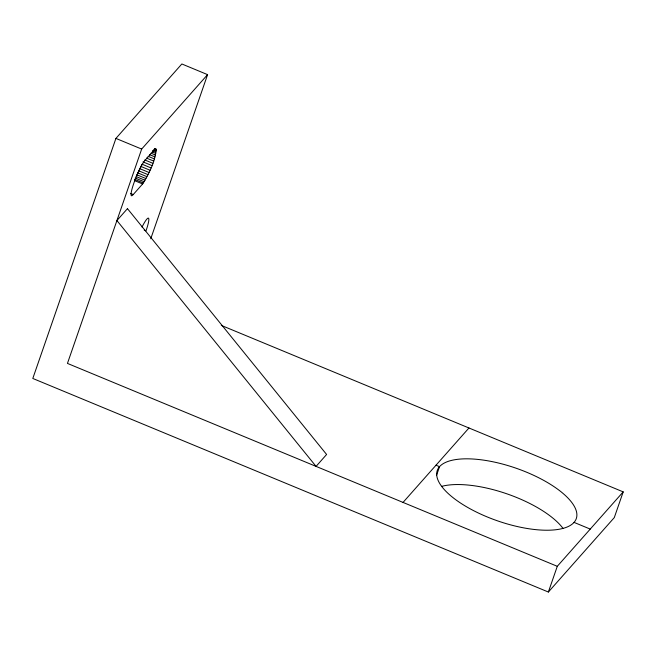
<?xml version="1.0" encoding="UTF-8"?>
<svg xmlns="http://www.w3.org/2000/svg" width="656" height="656" viewBox="0 0 656 656"><rect width="100%" height="100%" fill="white"/><g stroke="black" fill="none" stroke-linecap="round" stroke-linejoin="round"><path stroke-width="0.98" d="M133.225 194.561L142.606 183.959C149.01 173.479 155.669 161.237 155.939 148.92L154.48 149.683L145.091 160.285A19.614 2.804 -67.5 0 0 133.717 183.565A19.614 2.804 -67.5 0 0 133.225 194.561L130.536 193.446M150.749 238.768L207.583 74.636L181.843 63.968L115.923 138.408L32.8 378.463L548.375 592.032L614.295 517.592L623.2 491.877L221.285 325.392M207.583 74.636L141.671 149.068L67.453 363.408L557.288 566.308L623.2 491.877M436.576 475.239L439.545 466.67L436.002 465.202M548.375 592.032L557.288 566.308M145.083 180.277L136.112 176.562L142.065 164.213L151.036 167.928M403.046 502.422L468.966 427.983M154.39 148.518L156.185 149.265M154.513 149.15L156.3 149.896M153.602 149.691L156.292 150.806M152.561 150.495L156.153 151.987M152.299 151.921L155.882 153.406M115.923 138.408L141.671 149.068M151.003 153.201L155.488 155.054M149.601 154.677L154.98 156.899M148.084 156.317L154.365 158.916M146.477 158.088L153.643 161.056M144.771 159.957L152.848 163.295M143 161.884L151.971 165.599M141.089 166.526L150.052 170.24M140.081 168.781L149.051 172.495M139.064 170.945L148.035 174.66M138.055 172.987L147.018 176.702M137.063 174.873L146.034 178.588M135.218 178.038L144.181 181.753M134.39 179.277L143.352 182.991M134.537 180.613L142.606 183.959M144.205 230.108L145.993 230.846A19.614 2.804 -67.5 0 0 148.551 218.218A19.614 2.804 -67.5 0 0 142.016 227.058M574.041 522.381A73.546 27.905 19.1 0 0 490.294 461.258A73.546 27.905 19.1 0 0 456.043 499.938A73.546 27.905 19.1 0 0 574.041 522.381L590.244 529.089M441.447 486.432A73.546 27.905 19.1 0 1 506.776 493.788A73.546 27.905 19.1 0 1 562.971 528.334M127.461 208.649L116.916 220.555L316.061 466.391L326.606 454.477L127.461 208.649"/></g></svg>
